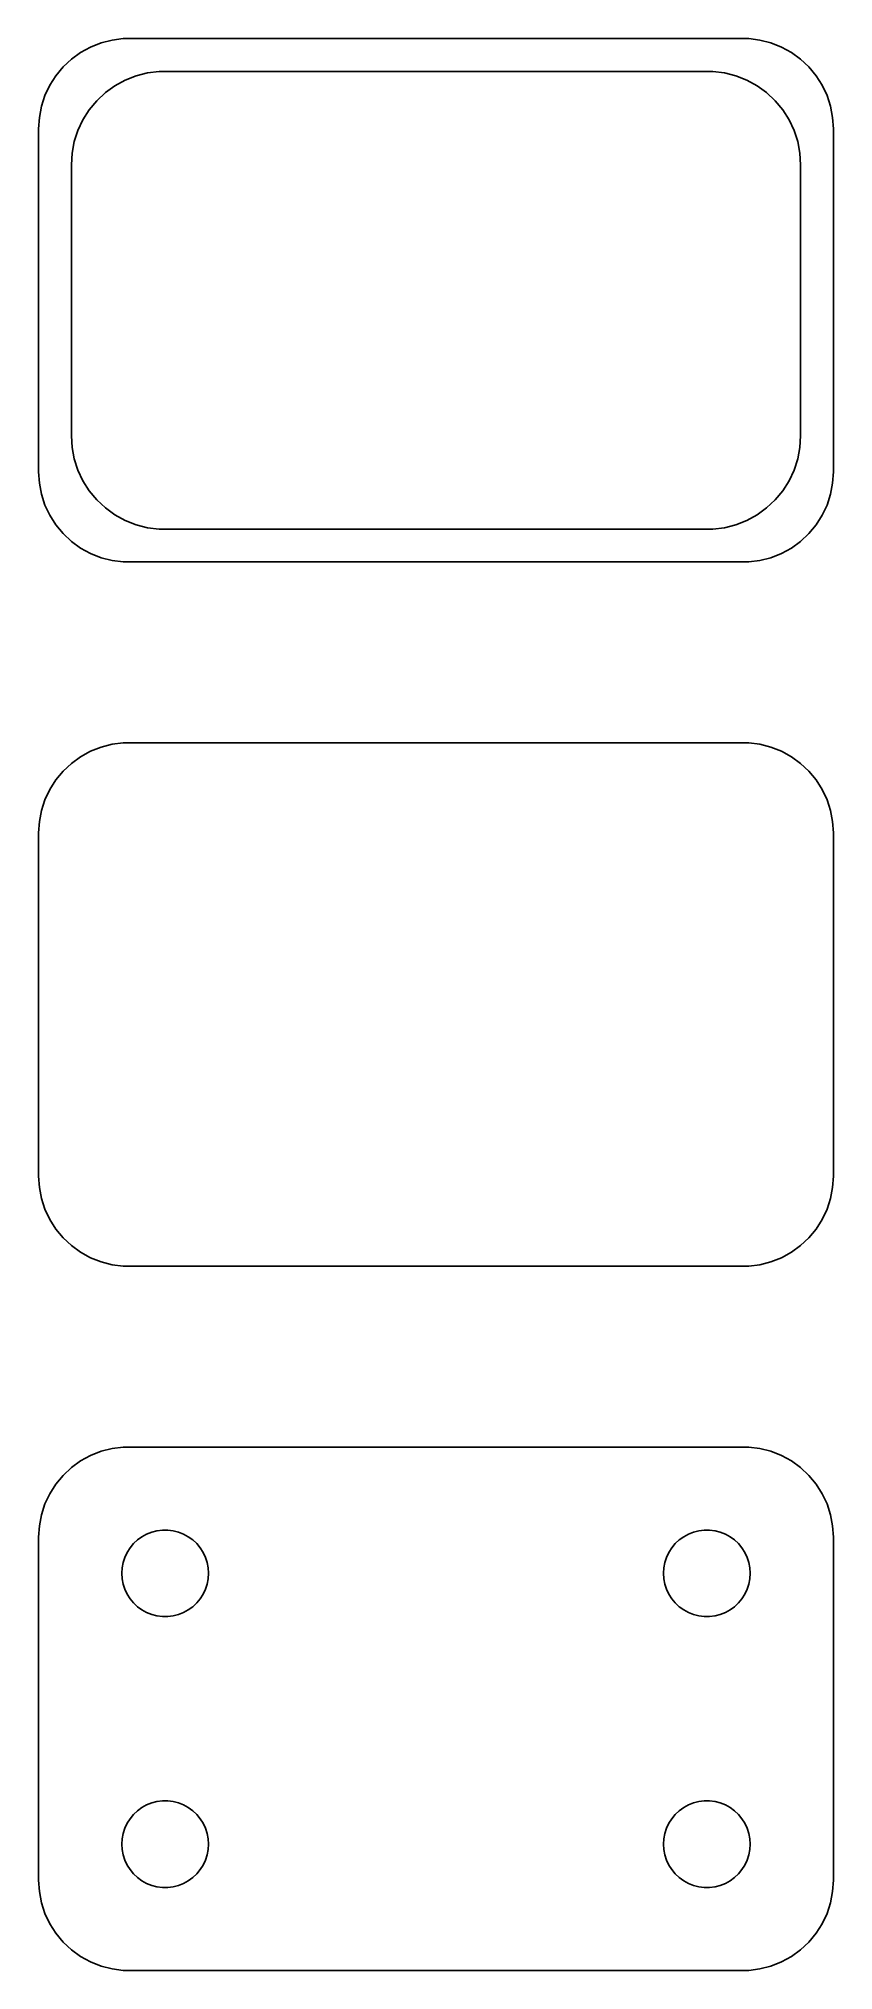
# Model space of a CAD drawing. Header units: metres. Extents: x -22 to 22, y 64 to 170.
import ezdxf

# ---------------------------------------------------------------- set-up
doc = ezdxf.new("R2010")
doc.units = ezdxf.units.M

msp = doc.modelspace()

# ---------------------------------------------------------------- linework, layer by layer
for p, q in [((-18.5451, 170.255), (-19.1289, 170.024)), ((-17.9369, 170.411), (-18.5451, 170.255)), ((-17.3139, 170.49), (-17.9369, 170.411)), ((17.3139, 170.49), (-17.3139, 170.49)), ((17.9369, 170.411), (17.3139, 170.49)), ((18.5451, 170.255), (17.9369, 170.411)), ((19.1289, 170.024), (18.5451, 170.255)), ((-20.1871, 169.353), (-20.6448, 168.923)), ((-19.6791, 169.722), (-20.1871, 169.353)), ((-19.1289, 170.024), (-19.6791, 169.722)), ((19.6791, 169.722), (19.1289, 170.024)), ((20.1871, 169.353), (19.6791, 169.722)), ((20.6448, 168.923), (20.1871, 169.353)), ((-21.0451, 168.439), (-21.3815, 167.909)), ((-20.6448, 168.923), (-21.0451, 168.439)), ((-17.7801, 167.881), (-17.2091, 168.195)), ((-17.2091, 168.195), (-16.6033, 168.434)), ((-16.6033, 168.434), (-15.9722, 168.596)), ((-15.9722, 168.596), (-15.3258, 168.678)), ((-15.3258, 168.678), (15.3258, 168.678)), ((15.3258, 168.678), (15.9722, 168.596)), ((15.9722, 168.596), (16.6033, 168.434)), ((16.6033, 168.434), (17.2091, 168.195)), ((17.2091, 168.195), (17.7801, 167.881)), ((21.0451, 168.439), (20.6448, 168.923)), ((21.3815, 167.909), (21.0451, 168.439)), ((-21.6489, 167.341), (-21.8429, 166.743)), ((-21.3815, 167.909), (-21.6489, 167.341)), ((-19.1975, 166.55), (-18.7822, 167.052)), ((-18.7822, 167.052), (-18.3072, 167.498)), ((-18.3072, 167.498), (-17.7801, 167.881)), ((17.7801, 167.881), (18.3072, 167.498)), ((18.3072, 167.498), (18.7822, 167.052)), ((18.7822, 167.052), (19.1975, 166.55)), ((21.6489, 167.341), (21.3815, 167.909)), ((21.8429, 166.743), (21.6489, 167.341)), ((-21.9606, 166.127), (-22, 165.5)), ((-21.8429, 166.743), (-21.9606, 166.127)), ((-19.824, 165.41), (-19.5466, 166)), ((-19.5466, 166), (-19.1975, 166.55)), ((19.1975, 166.55), (19.5466, 166)), ((19.5466, 166), (19.824, 165.41)), ((21.9606, 166.127), (21.8429, 166.743)), ((22, 165.5), (21.9606, 166.127)), ((-22, 165.5), (-22, 146.5)), ((-20.1474, 164.15), (-20.0254, 164.79)), ((-20.0254, 164.79), (-19.824, 165.41)), ((19.824, 165.41), (20.0254, 164.79)), ((20.0254, 164.79), (20.1474, 164.15)), ((22, 146.5), (22, 165.5)), ((-20.1884, 163.5), (-20.1474, 164.15)), ((20.1474, 164.15), (20.1884, 163.5)), ((-20.1884, 148.5), (-20.1884, 163.5)), ((20.1884, 163.5), (20.1884, 148.5)), ((-20.1474, 147.85), (-20.1884, 148.5)), ((-20.0254, 147.21), (-20.1474, 147.85)), ((20.1474, 147.85), (20.0254, 147.21)), ((20.1884, 148.5), (20.1474, 147.85)), ((-19.824, 146.59), (-20.0254, 147.21)), ((-19.5466, 146), (-19.824, 146.59)), ((19.824, 146.59), (19.5466, 146)), ((20.0254, 147.21), (19.824, 146.59)), ((-22, 146.5), (-21.9606, 145.873)), ((-21.9606, 145.873), (-21.8429, 145.257)), ((-19.1975, 145.45), (-19.5466, 146)), ((19.5466, 146), (19.1975, 145.45)), ((21.8429, 145.257), (21.9606, 145.873)), ((21.9606, 145.873), (22, 146.5)), ((-21.8429, 145.257), (-21.6489, 144.659)), ((-21.6489, 144.659), (-21.3815, 144.091)), ((-18.7822, 144.948), (-19.1975, 145.45)), ((-18.3072, 144.502), (-18.7822, 144.948)), ((-17.7801, 144.119), (-18.3072, 144.502)), ((18.3072, 144.502), (17.7801, 144.119)), ((18.7822, 144.948), (18.3072, 144.502)), ((19.1975, 145.45), (18.7822, 144.948)), ((21.3815, 144.091), (21.6489, 144.659)), ((21.6489, 144.659), (21.8429, 145.257)), ((-21.3815, 144.091), (-21.0451, 143.561)), ((-21.0451, 143.561), (-20.6448, 143.077)), ((-17.2091, 143.805), (-17.7801, 144.119)), ((-16.6033, 143.566), (-17.2091, 143.805)), ((-15.9722, 143.404), (-16.6033, 143.566)), ((-15.3258, 143.322), (-15.9722, 143.404)), ((15.9722, 143.404), (15.3258, 143.322)), ((16.6033, 143.566), (15.9722, 143.404)), ((17.2091, 143.805), (16.6033, 143.566)), ((17.7801, 144.119), (17.2091, 143.805)), ((20.6448, 143.077), (21.0451, 143.561)), ((21.0451, 143.561), (21.3815, 144.091)), ((-20.6448, 143.077), (-20.1871, 142.647)), ((-20.1871, 142.647), (-19.6791, 142.278)), ((15.3258, 143.322), (-15.3258, 143.322)), ((19.6791, 142.278), (20.1871, 142.647)), ((20.1871, 142.647), (20.6448, 143.077)), ((-19.6791, 142.278), (-19.1289, 141.976)), ((-19.1289, 141.976), (-18.5451, 141.745)), ((-18.5451, 141.745), (-17.9369, 141.589)), ((-17.9369, 141.589), (-17.3139, 141.51)), ((-17.3139, 141.51), (17.3139, 141.51)), ((17.3139, 141.51), (17.9369, 141.589)), ((17.9369, 141.589), (18.5451, 141.745)), ((18.5451, 141.745), (19.1289, 141.976)), ((19.1289, 141.976), (19.6791, 142.278)), ((-19.6791, 130.722), (-20.1871, 130.353)), ((-19.1289, 131.024), (-19.6791, 130.722)), ((-18.5451, 131.255), (-19.1289, 131.024)), ((-17.9369, 131.411), (-18.5451, 131.255)), ((-17.3139, 131.49), (-17.9369, 131.411)), ((17.3139, 131.49), (-17.3139, 131.49)), ((17.9369, 131.411), (17.3139, 131.49)), ((18.5451, 131.255), (17.9369, 131.411)), ((19.1289, 131.024), (18.5451, 131.255)), ((19.6791, 130.722), (19.1289, 131.024)), ((20.1871, 130.353), (19.6791, 130.722)), ((-20.6448, 129.923), (-21.0451, 129.439)), ((-20.1871, 130.353), (-20.6448, 129.923)), ((20.6448, 129.923), (20.1871, 130.353)), ((21.0451, 129.439), (20.6448, 129.923)), ((-21.3815, 128.909), (-21.6489, 128.341)), ((-21.0451, 129.439), (-21.3815, 128.909)), ((21.3815, 128.909), (21.0451, 129.439)), ((21.6489, 128.341), (21.3815, 128.909)), ((-21.8429, 127.743), (-21.9606, 127.127)), ((-21.6489, 128.341), (-21.8429, 127.743)), ((21.8429, 127.743), (21.6489, 128.341)), ((21.9606, 127.127), (21.8429, 127.743)), ((-21.9606, 127.127), (-22, 126.5)), ((-22, 126.5), (-22, 107.5)), ((22, 126.5), (21.9606, 127.127)), ((22, 107.5), (22, 126.5)), ((-22, 107.5), (-21.9606, 106.873)), ((21.9606, 106.873), (22, 107.5)), ((-21.9606, 106.873), (-21.8429, 106.257)), ((-21.8429, 106.257), (-21.6489, 105.659)), ((21.6489, 105.659), (21.8429, 106.257)), ((21.8429, 106.257), (21.9606, 106.873)), ((-21.6489, 105.659), (-21.3815, 105.091)), ((-21.3815, 105.091), (-21.0451, 104.561)), ((21.0451, 104.561), (21.3815, 105.091)), ((21.3815, 105.091), (21.6489, 105.659)), ((-21.0451, 104.561), (-20.6448, 104.077)), ((-20.6448, 104.077), (-20.1871, 103.647)), ((20.1871, 103.647), (20.6448, 104.077)), ((20.6448, 104.077), (21.0451, 104.561)), ((-20.1871, 103.647), (-19.6791, 103.278)), ((-19.6791, 103.278), (-19.1289, 102.976)), ((-19.1289, 102.976), (-18.5451, 102.745)), ((-18.5451, 102.745), (-17.9369, 102.589)), ((17.9369, 102.589), (18.5451, 102.745)), ((18.5451, 102.745), (19.1289, 102.976)), ((19.1289, 102.976), (19.6791, 103.278)), ((19.6791, 103.278), (20.1871, 103.647)), ((-17.9369, 102.589), (-17.3139, 102.51)), ((-17.3139, 102.51), (17.3139, 102.51)), ((17.3139, 102.51), (17.9369, 102.589)), ((-19.1289, 92.0241), (-19.6791, 91.7216)), ((-18.5451, 92.2553), (-19.1289, 92.0241)), ((-17.9369, 92.4114), (-18.5451, 92.2553)), ((-17.3139, 92.4901), (-17.9369, 92.4114)), ((17.3139, 92.4901), (-17.3139, 92.4901)), ((17.9369, 92.4114), (17.3139, 92.4901)), ((18.5451, 92.2553), (17.9369, 92.4114)), ((19.1289, 92.0241), (18.5451, 92.2553)), ((19.6791, 91.7216), (19.1289, 92.0241)), ((-20.1871, 91.3526), (-20.6448, 90.9227)), ((-19.6791, 91.7216), (-20.1871, 91.3526)), ((20.1871, 91.3526), (19.6791, 91.7216)), ((20.6448, 90.9227), (20.1871, 91.3526)), ((-21.3815, 89.9088), (-21.6489, 89.3406)), ((-21.0451, 90.4389), (-21.3815, 89.9088)), ((-20.6448, 90.9227), (-21.0451, 90.4389)), ((21.0451, 90.4389), (20.6448, 90.9227)), ((21.3815, 89.9088), (21.0451, 90.4389)), ((21.6489, 89.3406), (21.3815, 89.9088)), ((-21.6489, 89.3406), (-21.8429, 88.7434)), ((21.8429, 88.7434), (21.6489, 89.3406)), ((-21.9606, 88.1267), (-22, 87.5)), ((-21.8429, 88.7434), (-21.9606, 88.1267)), ((-16.0219, 87.6716), (-15.7416, 87.7825)), ((-15.7416, 87.7825), (-15.4497, 87.8575)), ((-15.4497, 87.8575), (-15.1507, 87.8953)), ((-15.1507, 87.8953), (-14.8493, 87.8953)), ((-14.8493, 87.8953), (-14.5503, 87.8575)), ((-14.5503, 87.8575), (-14.2583, 87.7825)), ((-14.2583, 87.7825), (-13.9781, 87.6716)), ((13.9781, 87.6716), (14.2583, 87.7825)), ((14.2583, 87.7825), (14.5503, 87.8575)), ((14.5503, 87.8575), (14.8493, 87.8953)), ((14.8493, 87.8953), (15.1507, 87.8953)), ((15.1507, 87.8953), (15.4497, 87.8575)), ((15.4497, 87.8575), (15.7416, 87.7825)), ((15.7416, 87.7825), (16.0219, 87.6716)), ((21.9606, 88.1267), (21.8429, 88.7434)), ((22, 87.5), (21.9606, 88.1267)), ((-22, 87.5), (-22, 68.5)), ((-17.2315, 86.3835), (-17.1031, 86.6562)), ((-17.1031, 86.6562), (-16.9416, 86.9107)), ((-16.9416, 86.9107), (-16.7495, 87.1429)), ((-16.7495, 87.1429), (-16.5298, 87.3492)), ((-16.5298, 87.3492), (-16.286, 87.5264)), ((-16.286, 87.5264), (-16.0219, 87.6716)), ((-13.9781, 87.6716), (-13.714, 87.5264)), ((-13.714, 87.5264), (-13.4702, 87.3492)), ((-13.4702, 87.3492), (-13.2505, 87.1429)), ((-13.2505, 87.1429), (-13.0583, 86.9107)), ((-13.0583, 86.9107), (-12.8969, 86.6562)), ((-12.8969, 86.6562), (-12.7685, 86.3835)), ((12.7685, 86.3835), (12.8969, 86.6562)), ((12.8969, 86.6562), (13.0583, 86.9107)), ((13.0583, 86.9107), (13.2505, 87.1429)), ((13.2505, 87.1429), (13.4702, 87.3492)), ((13.4702, 87.3492), (13.714, 87.5264)), ((13.714, 87.5264), (13.9781, 87.6716)), ((16.0219, 87.6716), (16.286, 87.5264)), ((16.286, 87.5264), (16.5298, 87.3492)), ((16.5298, 87.3492), (16.7495, 87.1429)), ((16.7495, 87.1429), (16.9416, 86.9107)), ((16.9416, 86.9107), (17.1031, 86.6562)), ((17.1031, 86.6562), (17.2315, 86.3835)), ((22, 68.5), (22, 87.5)), ((-17.4, 85.5), (-17.3811, 85.8008)), ((-17.3811, 85.8008), (-17.3246, 86.0968)), ((-17.3246, 86.0968), (-17.2315, 86.3835)), ((-12.7685, 86.3835), (-12.6754, 86.0968)), ((-12.6754, 86.0968), (-12.6189, 85.8008)), ((-12.6189, 85.8008), (-12.6, 85.5)), ((12.6, 85.5), (12.6189, 85.8008)), ((12.6189, 85.8008), (12.6754, 86.0968)), ((12.6754, 86.0968), (12.7685, 86.3835)), ((17.2315, 86.3835), (17.3246, 86.0968)), ((17.3246, 86.0968), (17.3811, 85.8008)), ((17.3811, 85.8008), (17.4, 85.5)), ((-17.3811, 85.1992), (-17.4, 85.5)), ((-17.3246, 84.9031), (-17.3811, 85.1992)), ((-17.2315, 84.6165), (-17.3246, 84.9031)), ((-17.1031, 84.3438), (-17.2315, 84.6165)), ((-12.7685, 84.6165), (-12.8969, 84.3438)), ((-12.6754, 84.9031), (-12.7685, 84.6165)), ((-12.6189, 85.1992), (-12.6754, 84.9031)), ((-12.6, 85.5), (-12.6189, 85.1992)), ((12.6189, 85.1992), (12.6, 85.5)), ((12.6754, 84.9031), (12.6189, 85.1992)), ((12.7685, 84.6165), (12.6754, 84.9031)), ((12.8969, 84.3438), (12.7685, 84.6165)), ((17.2315, 84.6165), (17.1031, 84.3438)), ((17.3246, 84.9031), (17.2315, 84.6165)), ((17.3811, 85.1992), (17.3246, 84.9031)), ((17.4, 85.5), (17.3811, 85.1992)), ((-16.9416, 84.0893), (-17.1031, 84.3438)), ((-16.7495, 83.8571), (-16.9416, 84.0893)), ((-16.5298, 83.6508), (-16.7495, 83.8571)), ((-16.286, 83.4736), (-16.5298, 83.6508)), ((-16.0219, 83.3284), (-16.286, 83.4736)), ((-13.714, 83.4736), (-13.9781, 83.3284)), ((-13.4702, 83.6508), (-13.714, 83.4736)), ((-13.2505, 83.8571), (-13.4702, 83.6508)), ((-13.0583, 84.0893), (-13.2505, 83.8571)), ((-12.8969, 84.3438), (-13.0583, 84.0893)), ((13.0583, 84.0893), (12.8969, 84.3438)), ((13.2505, 83.8571), (13.0583, 84.0893)), ((13.4702, 83.6508), (13.2505, 83.8571)), ((13.714, 83.4736), (13.4702, 83.6508)), ((13.9781, 83.3284), (13.714, 83.4736)), ((16.286, 83.4736), (16.0219, 83.3284)), ((16.5298, 83.6508), (16.286, 83.4736)), ((16.7495, 83.8571), (16.5298, 83.6508)), ((16.9416, 84.0893), (16.7495, 83.8571)), ((17.1031, 84.3438), (16.9416, 84.0893)), ((-15.7416, 83.2175), (-16.0219, 83.3284)), ((-15.4497, 83.1425), (-15.7416, 83.2175)), ((-15.1507, 83.1047), (-15.4497, 83.1425)), ((-14.8493, 83.1047), (-15.1507, 83.1047)), ((-14.5503, 83.1425), (-14.8493, 83.1047)), ((-14.2583, 83.2175), (-14.5503, 83.1425)), ((-13.9781, 83.3284), (-14.2583, 83.2175)), ((14.2583, 83.2175), (13.9781, 83.3284)), ((14.5503, 83.1425), (14.2583, 83.2175)), ((14.8493, 83.1047), (14.5503, 83.1425)), ((15.1507, 83.1047), (14.8493, 83.1047)), ((15.4497, 83.1425), (15.1507, 83.1047)), ((15.7416, 83.2175), (15.4497, 83.1425)), ((16.0219, 83.3284), (15.7416, 83.2175)), ((-16.0219, 72.6716), (-15.7416, 72.7825)), ((-15.7416, 72.7825), (-15.4497, 72.8575)), ((-15.4497, 72.8575), (-15.1507, 72.8953)), ((-15.1507, 72.8953), (-14.8493, 72.8953)), ((-14.8493, 72.8953), (-14.5503, 72.8575)), ((-14.5503, 72.8575), (-14.2583, 72.7825)), ((-14.2583, 72.7825), (-13.9781, 72.6716)), ((13.9781, 72.6716), (14.2583, 72.7825)), ((14.2583, 72.7825), (14.5503, 72.8575)), ((14.5503, 72.8575), (14.8493, 72.8953)), ((14.8493, 72.8953), (15.1507, 72.8953)), ((15.1507, 72.8953), (15.4497, 72.8575)), ((15.4497, 72.8575), (15.7416, 72.7825)), ((15.7416, 72.7825), (16.0219, 72.6716)), ((-17.1031, 71.6562), (-16.9416, 71.9107)), ((-16.9416, 71.9107), (-16.7495, 72.1429)), ((-16.7495, 72.1429), (-16.5298, 72.3492)), ((-16.5298, 72.3492), (-16.286, 72.5264)), ((-16.286, 72.5264), (-16.0219, 72.6716)), ((-13.9781, 72.6716), (-13.714, 72.5264)), ((-13.714, 72.5264), (-13.4702, 72.3492)), ((-13.4702, 72.3492), (-13.2505, 72.1429)), ((-13.2505, 72.1429), (-13.0583, 71.9107)), ((-13.0583, 71.9107), (-12.8969, 71.6562)), ((12.8969, 71.6562), (13.0583, 71.9107)), ((13.0583, 71.9107), (13.2505, 72.1429)), ((13.2505, 72.1429), (13.4702, 72.3492)), ((13.4702, 72.3492), (13.714, 72.5264)), ((13.714, 72.5264), (13.9781, 72.6716)), ((16.0219, 72.6716), (16.286, 72.5264)), ((16.286, 72.5264), (16.5298, 72.3492)), ((16.5298, 72.3492), (16.7495, 72.1429)), ((16.7495, 72.1429), (16.9416, 71.9107)), ((16.9416, 71.9107), (17.1031, 71.6562)), ((-17.4, 70.5), (-17.3811, 70.8008)), ((-17.3811, 70.8008), (-17.3246, 71.0969)), ((-17.3246, 71.0969), (-17.2315, 71.3835)), ((-17.2315, 71.3835), (-17.1031, 71.6562)), ((-12.8969, 71.6562), (-12.7685, 71.3835)), ((-12.7685, 71.3835), (-12.6754, 71.0969)), ((-12.6754, 71.0969), (-12.6189, 70.8008)), ((-12.6189, 70.8008), (-12.6, 70.5)), ((12.6, 70.5), (12.6189, 70.8008)), ((12.6189, 70.8008), (12.6754, 71.0969)), ((12.6754, 71.0969), (12.7685, 71.3835)), ((12.7685, 71.3835), (12.8969, 71.6562)), ((17.1031, 71.6562), (17.2315, 71.3835)), ((17.2315, 71.3835), (17.3246, 71.0969)), ((17.3246, 71.0969), (17.3811, 70.8008)), ((17.3811, 70.8008), (17.4, 70.5)), ((-17.3811, 70.1992), (-17.4, 70.5)), ((-17.3246, 69.9032), (-17.3811, 70.1992)), ((-17.2315, 69.6165), (-17.3246, 69.9032)), ((-17.1031, 69.3438), (-17.2315, 69.6165)), ((-12.7685, 69.6165), (-12.8969, 69.3438)), ((-12.6754, 69.9032), (-12.7685, 69.6165)), ((-12.6189, 70.1992), (-12.6754, 69.9032)), ((-12.6, 70.5), (-12.6189, 70.1992)), ((12.6189, 70.1992), (12.6, 70.5)), ((12.6754, 69.9032), (12.6189, 70.1992)), ((12.7685, 69.6165), (12.6754, 69.9032)), ((12.8969, 69.3438), (12.7685, 69.6165)), ((17.2315, 69.6165), (17.1031, 69.3438)), ((17.3246, 69.9032), (17.2315, 69.6165)), ((17.3811, 70.1992), (17.3246, 69.9032)), ((17.4, 70.5), (17.3811, 70.1992)), ((-22, 68.5), (-21.9606, 67.8733)), ((-16.9416, 69.0893), (-17.1031, 69.3438)), ((-16.7495, 68.8571), (-16.9416, 69.0893)), ((-16.5298, 68.6508), (-16.7495, 68.8571)), ((-16.286, 68.4736), (-16.5298, 68.6508)), ((-16.0219, 68.3284), (-16.286, 68.4736)), ((-13.714, 68.4736), (-13.9781, 68.3284)), ((-13.4702, 68.6508), (-13.714, 68.4736)), ((-13.2505, 68.8571), (-13.4702, 68.6508)), ((-13.0583, 69.0893), (-13.2505, 68.8571)), ((-12.8969, 69.3438), (-13.0583, 69.0893)), ((13.0583, 69.0893), (12.8969, 69.3438)), ((13.2505, 68.8571), (13.0583, 69.0893)), ((13.4702, 68.6508), (13.2505, 68.8571)), ((13.714, 68.4736), (13.4702, 68.6508)), ((13.9781, 68.3284), (13.714, 68.4736)), ((16.286, 68.4736), (16.0219, 68.3284)), ((16.5298, 68.6508), (16.286, 68.4736)), ((16.7495, 68.8571), (16.5298, 68.6508)), ((16.9416, 69.0893), (16.7495, 68.8571)), ((17.1031, 69.3438), (16.9416, 69.0893)), ((21.9606, 67.8733), (22, 68.5)), ((-21.9606, 67.8733), (-21.8429, 67.2566)), ((-15.7416, 68.2175), (-16.0219, 68.3284)), ((-15.4497, 68.1425), (-15.7416, 68.2175)), ((-15.1507, 68.1047), (-15.4497, 68.1425)), ((-14.8493, 68.1047), (-15.1507, 68.1047)), ((-14.5503, 68.1425), (-14.8493, 68.1047)), ((-14.2583, 68.2175), (-14.5503, 68.1425)), ((-13.9781, 68.3284), (-14.2583, 68.2175)), ((14.2583, 68.2175), (13.9781, 68.3284)), ((14.5503, 68.1425), (14.2583, 68.2175)), ((14.8493, 68.1047), (14.5503, 68.1425)), ((15.1507, 68.1047), (14.8493, 68.1047)), ((15.4497, 68.1425), (15.1507, 68.1047)), ((15.7416, 68.2175), (15.4497, 68.1425)), ((16.0219, 68.3284), (15.7416, 68.2175)), ((21.8429, 67.2566), (21.9606, 67.8733)), ((-21.8429, 67.2566), (-21.6489, 66.6594)), ((-21.6489, 66.6594), (-21.3815, 66.0912)), ((21.3815, 66.0912), (21.6489, 66.6594)), ((21.6489, 66.6594), (21.8429, 67.2566)), ((-21.3815, 66.0912), (-21.0451, 65.5611)), ((-21.0451, 65.5611), (-20.6448, 65.0773)), ((20.6448, 65.0773), (21.0451, 65.5611)), ((21.0451, 65.5611), (21.3815, 66.0912)), ((-20.6448, 65.0773), (-20.1871, 64.6474)), ((-20.1871, 64.6474), (-19.6791, 64.2784)), ((-19.6791, 64.2784), (-19.1289, 63.9759)), ((19.1289, 63.9759), (19.6791, 64.2784)), ((19.6791, 64.2784), (20.1871, 64.6474)), ((20.1871, 64.6474), (20.6448, 65.0773)), ((-19.1289, 63.9759), (-18.5451, 63.7447)), ((-18.5451, 63.7447), (-17.9369, 63.5886)), ((-17.9369, 63.5886), (-17.3139, 63.5099)), ((-17.3139, 63.5099), (17.3139, 63.5099)), ((17.3139, 63.5099), (17.9369, 63.5886)), ((17.9369, 63.5886), (18.5451, 63.7447)), ((18.5451, 63.7447), (19.1289, 63.9759))]:
    msp.add_line(p, q)

doc.saveas('drawing.dxf')
